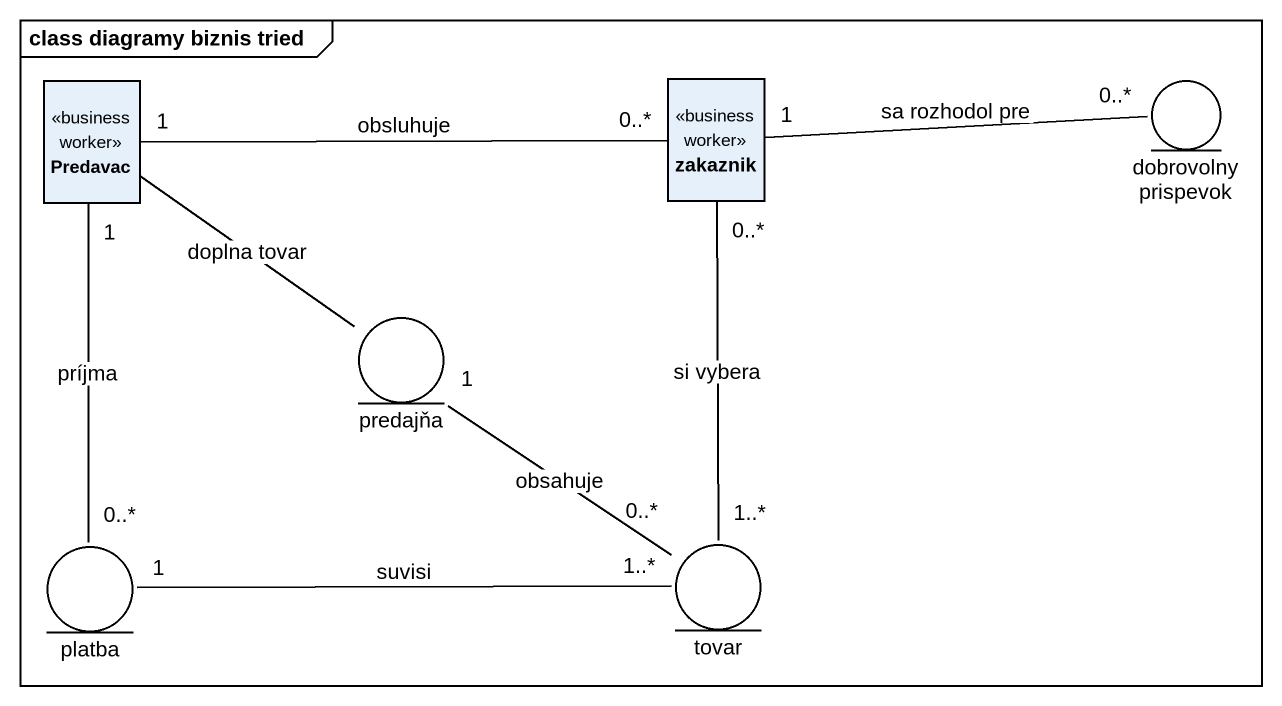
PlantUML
@startuml
mainframe class diagramy biznis tried
allowmixing
hide circle
hide empty members
class Predavac <<business worker>>
class zakaznik <<business worker>>
entity "dobrovolny prispevok" as dobrovolny_prispevok
entity predajňa
entity platba
entity tovar
Predavac "1" -right- "0..*" zakaznik : obsluhuje
Predavac -- predajňa : doplna tovar
Predavac "1" -- "0..*" platba : príjma
zakaznik "1" -right- "0..*" dobrovolny_prispevok : sa rozhodol pre
zakaznik "0..*" -- "1..*" tovar : si vybera
predajňa "1" -- "0..*" tovar : obsahuje
tovar "1..*" -left- "1" platba : suvisi
@enduml
